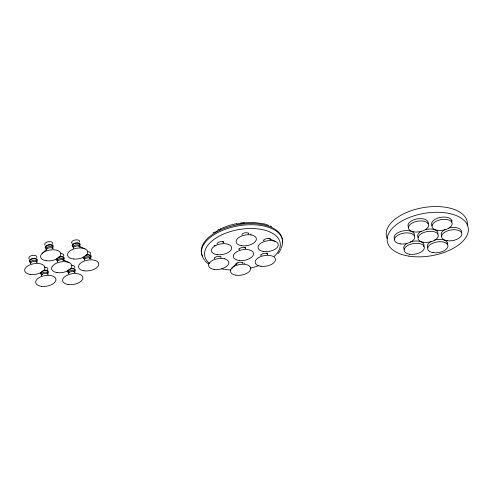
<?xml version="1.0" encoding="UTF-8"?>
<svg xmlns="http://www.w3.org/2000/svg" width="493" height="493" viewBox="0 0 493 493"><rect width="100%" height="100%" fill="white"/><g stroke="black" fill="none" stroke-linecap="round" stroke-linejoin="round"><path stroke-width="0.74" d="M280.979 249.187L279.001 252.41M277.91 253.79L278.742 252.743M42.115 253.494L46.81 249.027M231.92 268.038L236.665 263.521M212.945 232.955L214.313 232.055M217.234 230.342L218.781 229.535M220.383 228.758L229.091 225.474L236.622 223.637M240.473 223.009L253.79 222.411L264.125 223.908M264.421 223.988L268.956 225.412M275.47 241.453L269.603 238.815A4.104 2.151 -9.7 0 0 269.856 238.575M79.139 246.266L85.067 248.928M63.289 259.965L68.94 262.504M270.343 225.979L271.655 226.589M208.373 263.958L205.273 261.191M244.639 263.003L244.762 263.718M231.913 268.204L231.975 268.568M245.372 247.301A4.104 2.151 -9.7 0 1 244.571 247.887M244.805 247.178A3.42 1.793 -9.7 0 1 244.294 247.572M245.613 247.64A3.42 1.793 -9.7 0 1 245.397 248.41M239.074 249.187A3.42 1.793 -9.7 0 1 238.858 248.645M239.05 249.741A3.42 1.793 -9.7 0 1 242.303 247.511A3.42 1.793 -9.7 0 1 245.81 248.774M269.326 238.415A3.42 1.793 -9.7 0 1 268.858 238.729M270.337 238.908A3.42 1.793 -9.7 0 1 270.226 239.29M263.755 240.196A3.42 1.793 -9.7 0 1 263.607 239.881M263.78 240.892A3.42 1.793 -9.7 0 1 266.947 238.587A3.42 1.793 -9.7 0 1 270.534 239.838M248.441 233.016A3.42 1.793 -9.7 0 1 248.373 233.349M241.872 234.908A3.42 1.793 -9.7 0 1 245.126 232.764A3.42 1.793 -9.7 0 1 248.614 233.941M223.119 241.786A4.104 2.151 -9.7 0 1 222.854 241.964M222.965 241.305A3.42 1.793 -9.7 0 1 222.392 241.761M223.711 241.829A3.42 1.793 -9.7 0 1 223.612 242.39M217.16 244.06A3.42 1.793 -9.7 0 1 220.118 241.743A3.42 1.793 -9.7 0 1 223.871 242.796M220.895 256.594A3.42 1.793 -9.7 0 1 220.852 256.964M214.313 258.067A3.42 1.793 -9.7 0 1 214.227 257.919M214.326 258.634A3.42 1.793 -9.7 0 1 217.499 256.459A3.42 1.793 -9.7 0 1 221.061 257.58M237.281 263.034A3.42 1.793 -9.7 0 1 237.004 262.96M242.796 262.51A3.42 1.793 -9.7 0 1 242.735 262.843M236.264 263.946A3.42 1.793 -9.7 0 1 236.042 263.459M236.233 264.538A3.42 1.793 -9.7 0 1 239.481 262.258A3.42 1.793 -9.7 0 1 242.994 263.564M267.151 253.229A4.104 2.151 -9.7 0 1 266.368 253.759M266.602 253.088A3.42 1.793 -9.7 0 1 266.411 253.236M267.409 253.1A3.42 1.793 -9.7 0 1 267.317 254.197M260.976 254.998A3.42 1.793 -9.7 0 1 260.797 254.659M260.951 255.559A3.42 1.793 -9.7 0 1 264.285 253.31A3.42 1.793 -9.7 0 1 267.717 254.671M224.266 258.375A8.202 4.301 -9.7 0 1 224.845 258.27M214.091 245.687A8.202 4.301 -9.7 0 1 215.959 245.588M250.826 234.582A8.202 4.301 -9.7 0 1 250.974 233.916M204.959 260.409A41.024 21.495 -9.7 0 1 239.518 225.64A41.024 21.495 -9.7 0 1 280.887 248.54M209.895 263.693A38.288 20.065 -9.7 0 1 218.344 236.615A38.288 20.065 -9.7 0 1 267.736 231.1A38.288 20.065 -9.7 0 1 274.12 256.52M259.084 265.462A38.288 20.065 -9.7 0 1 250.148 268.198M230.779 270.022A38.288 20.065 -9.7 0 1 221.653 268.808M202.789 256.588A41.024 21.495 -9.7 0 1 237.879 224.728A41.024 21.495 -9.7 0 1 282.31 242.63M214.905 232.363A38.288 20.065 -9.7 0 1 216.902 231.137M219.021 229.978A38.288 20.065 -9.7 0 1 220.691 229.159M236.406 224.093A38.288 20.065 -9.7 0 1 244.503 222.978M58.784 256.871A4.104 2.151 -9.7 0 1 63.776 257.186A4.104 2.151 -9.7 0 1 62.821 260.082M57.391 260.6A4.104 2.151 -9.7 0 1 56.227 258.985M57.428 260.051A3.42 1.793 -9.7 0 1 59.936 256.952A3.42 1.793 -9.7 0 1 63.406 259.004M57.391 261.364A3.42 1.793 -9.7 0 1 60.559 258.505A3.42 1.793 -9.7 0 1 63.677 260.612M57.373 262.079A3.42 1.793 -9.7 0 1 60.245 259.737A3.42 1.793 -9.7 0 1 64.065 260.729M60.54 253.501A4.104 2.151 -9.7 0 1 63.523 256.077M86.09 254.955A4.104 2.151 -9.7 0 1 90.885 255.559A4.104 2.151 -9.7 0 1 89.399 258.455M84.617 258.911A4.104 2.151 -9.7 0 1 83.144 257.18M85.055 255.762A3.42 1.793 -9.7 0 1 89.695 255.392A3.42 1.793 -9.7 0 1 89.572 257.894M84.556 258.375A3.42 1.793 -9.7 0 1 84.044 256.619M84.623 259.854A3.42 1.793 -9.7 0 1 86.971 256.785A3.42 1.793 -9.7 0 1 90.7 258.628M84.272 260.021A3.42 1.793 -9.7 0 1 87.526 257.87A3.42 1.793 -9.7 0 1 91.014 259.053M87.458 251.695A4.104 2.151 -9.7 0 1 90.441 254.271M73.223 246.894A4.104 2.151 -9.7 0 1 73.112 243.98A4.104 2.151 -9.7 0 1 78.553 242.987A4.104 2.151 -9.7 0 1 79.65 245.724M73.143 246.223A3.42 1.793 -9.7 0 1 76.292 243.215A3.42 1.793 -9.7 0 1 79.071 245.606M73.777 248.09A3.42 1.793 -9.7 0 1 75.91 244.922A3.42 1.793 -9.7 0 1 79.619 246.876M73.254 248.238A3.42 1.793 -9.7 0 1 76.47 246.007A3.42 1.793 -9.7 0 1 80.008 247.221M72.231 243.641A4.104 2.151 -9.7 0 1 75.022 239.986A4.104 2.151 -9.7 0 1 79.589 242.112M46.712 248.848A4.104 2.151 -9.7 0 1 46.163 245.81A4.104 2.151 -9.7 0 1 51.993 244.904A4.104 2.151 -9.7 0 1 52.153 248.004M46.656 248.324A3.42 1.793 -9.7 0 1 48.517 245.163A3.42 1.793 -9.7 0 1 52.517 246.907M46.57 249.692A3.42 1.793 -9.7 0 1 49.282 246.673A3.42 1.793 -9.7 0 1 52.683 248.706M46.367 250.247A3.42 1.793 -9.7 0 1 49.269 247.856A3.42 1.793 -9.7 0 1 53.071 248.94M45.029 245.194A4.104 2.151 -9.7 0 1 48.628 241.699A4.104 2.151 -9.7 0 1 52.529 244.164M30.19 262.27A4.104 2.151 -9.7 0 1 30.683 259.201A4.104 2.151 -9.7 0 1 36.316 258.671A4.104 2.151 -9.7 0 1 36.217 261.697M30.338 261.709A3.42 1.793 -9.7 0 1 33.358 258.702A3.42 1.793 -9.7 0 1 36.346 260.982M30.788 263.459A3.42 1.793 -9.7 0 1 33.296 260.359A3.42 1.793 -9.7 0 1 36.759 262.412M30.437 263.626A3.42 1.793 -9.7 0 1 33.567 261.493A3.42 1.793 -9.7 0 1 37.148 262.535M29.438 259.133A4.104 2.151 -9.7 0 1 32.248 255.454A4.104 2.151 -9.7 0 1 36.728 257.666M43.729 270.318A4.104 2.151 -9.7 0 1 47.827 270.823A4.104 2.151 -9.7 0 1 47.648 273.258M42.281 274.509A4.104 2.151 -9.7 0 1 40.432 272.327M41.702 273.831A3.42 1.793 -9.7 0 1 43.834 270.663A3.42 1.793 -9.7 0 1 47.544 272.617M41.782 275.316A3.42 1.793 -9.7 0 1 44.432 272.21A3.42 1.793 -9.7 0 1 47.692 274.398M41.492 275.834A3.42 1.793 -9.7 0 1 44.185 273.442A3.42 1.793 -9.7 0 1 48.129 274.324M44.462 267.175A4.104 2.151 -9.7 0 1 47.519 269.887M70.333 268.586A4.104 2.151 -9.7 0 1 74.708 268.999A4.104 2.151 -9.7 0 1 74.455 271.551M69.445 272.746A4.104 2.151 -9.7 0 1 67.362 270.503M68.33 271.828A3.42 1.793 -9.7 0 1 71.041 268.808A3.42 1.793 -9.7 0 1 74.443 270.842M73.925 271.39A3.42 1.793 -9.7 0 1 73.697 271.551M68.601 273.436A3.42 1.793 -9.7 0 1 71.312 270.417A3.42 1.793 -9.7 0 1 74.714 272.45M68.373 273.868A3.42 1.793 -9.7 0 1 71.3 271.6A3.42 1.793 -9.7 0 1 75.065 272.561M71.417 265.376A4.104 2.151 -9.7 0 1 74.689 267.681M387.251 238.618A41.024 21.495 -9.7 0 1 423.789 207.541A41.024 21.495 -9.7 0 1 467.259 225.603M448.593 228.099A10.254 5.374 -9.7 0 1 461.288 232.819M441.876 236.135A10.254 5.374 -9.7 0 1 444.939 229.559M432.201 225.702A10.254 5.374 -9.7 0 1 440.606 217.339A10.254 5.374 -9.7 0 1 451.724 222.189M408.531 227.119A10.254 5.374 -9.7 0 1 417.275 218.88A10.254 5.374 -9.7 0 1 428.152 223.816M394.77 239.29A10.254 5.374 -9.7 0 1 403.317 230.847A10.254 5.374 -9.7 0 1 414.182 235.968M410.25 241.903A10.254 5.374 -9.7 0 1 420.621 241.65A10.254 5.374 -9.7 0 1 423.69 246.673M404.377 249.631A10.254 5.374 -9.7 0 1 406.867 243.456M434.13 240.22A10.254 5.374 -9.7 0 1 447.434 244.59M427.807 247.893A10.254 5.374 -9.7 0 1 430.888 241.601M425.397 229.584A10.254 5.374 -9.7 0 1 437.796 234.2M418.169 237.509A10.254 5.374 -9.7 0 1 421.25 231.211M451.231 220.919A6.834 3.58 -9.7 0 1 452.161 220.667M447.854 243.172A6.834 3.58 -9.7 0 1 446.997 243.037M239.111 260.489A10.254 5.374 -9.7 0 0 253.525 253.334A10.254 5.374 -9.7 0 0 237.601 251.307A10.254 5.374 -9.7 0 0 239.111 260.489M261.013 266.3A10.254 5.374 -9.7 0 0 275.427 259.145A10.254 5.374 -9.7 0 0 259.503 257.118A10.254 5.374 -9.7 0 0 261.013 266.3M263.619 251.522A10.254 5.374 -9.7 0 0 278.268 244.522A10.254 5.374 -9.7 0 0 262.522 242.273A10.254 5.374 -9.7 0 0 263.619 251.522M241.502 245.68A10.254 5.374 -9.7 0 0 256.378 238.84A10.254 5.374 -9.7 0 0 240.824 236.363A10.254 5.374 -9.7 0 0 241.502 245.68M217.21 254.678A10.254 5.374 -9.7 0 0 231.624 247.517A10.254 5.374 -9.7 0 0 215.7 245.489A10.254 5.374 -9.7 0 0 217.21 254.678M214.172 269.394A10.254 5.374 -9.7 0 0 228.82 262.393A10.254 5.374 -9.7 0 0 213.081 260.144A10.254 5.374 -9.7 0 0 214.172 269.394M235.857 275.174A10.254 5.374 -9.7 0 0 250.734 268.334A10.254 5.374 -9.7 0 0 235.186 265.863A10.254 5.374 -9.7 0 0 235.857 275.174M56.985 272.592A10.254 5.374 -9.7 0 0 71.861 265.752A10.254 5.374 -9.7 0 0 56.307 263.28A10.254 5.374 -9.7 0 0 56.985 272.592M83.902 270.793A10.254 5.374 -9.7 0 0 98.779 263.946A10.254 5.374 -9.7 0 0 83.225 261.475A10.254 5.374 -9.7 0 0 83.902 270.793M73.315 258.979A10.254 5.374 -9.7 0 0 87.729 251.824A10.254 5.374 -9.7 0 0 71.805 249.797A10.254 5.374 -9.7 0 0 73.315 258.979M46.182 260.754A10.254 5.374 -9.7 0 0 60.83 253.753A10.254 5.374 -9.7 0 0 45.091 251.504A10.254 5.374 -9.7 0 0 46.182 260.754M30.067 274.398A10.254 5.374 -9.7 0 0 44.943 267.551A10.254 5.374 -9.7 0 0 29.389 265.08A10.254 5.374 -9.7 0 0 30.067 274.398M41.517 286.328A10.254 5.374 -9.7 0 0 55.925 279.167A10.254 5.374 -9.7 0 0 40.007 277.146A10.254 5.374 -9.7 0 0 41.517 286.328M68.213 284.498A10.254 5.374 -9.7 0 0 82.861 277.497A10.254 5.374 -9.7 0 0 67.122 275.242A10.254 5.374 -9.7 0 0 68.213 284.498M408.839 256.113A41.024 21.495 -9.7 0 0 468.344 228.746A41.024 21.495 -9.7 0 0 406.14 218.849A41.024 21.495 -9.7 0 0 408.839 256.113M447.348 240.726A10.254 5.374 -9.7 0 0 461.836 233.62A10.254 5.374 -9.7 0 0 445.968 231.519A10.254 5.374 -9.7 0 0 447.348 240.726M437.488 230.311A10.254 5.374 -9.7 0 0 452.217 223.36A10.254 5.374 -9.7 0 0 436.539 221.037A10.254 5.374 -9.7 0 0 437.488 230.311M413.83 231.87A10.254 5.374 -9.7 0 0 428.67 224.999A10.254 5.374 -9.7 0 0 413.085 222.565A10.254 5.374 -9.7 0 0 413.83 231.87M400.242 243.881A10.254 5.374 -9.7 0 0 414.73 236.769A10.254 5.374 -9.7 0 0 398.862 234.674A10.254 5.374 -9.7 0 0 400.242 243.881M409.658 254.24A10.254 5.374 -9.7 0 0 424.387 247.289A10.254 5.374 -9.7 0 0 408.709 244.966A10.254 5.374 -9.7 0 0 409.658 254.24M433.107 252.644A10.254 5.374 -9.7 0 0 447.946 245.779A10.254 5.374 -9.7 0 0 432.367 243.339A10.254 5.374 -9.7 0 0 433.107 252.644M423.469 242.254A10.254 5.374 -9.7 0 0 438.308 235.389A10.254 5.374 -9.7 0 0 422.723 232.949A10.254 5.374 -9.7 0 0 423.469 242.254"/></g></svg>
